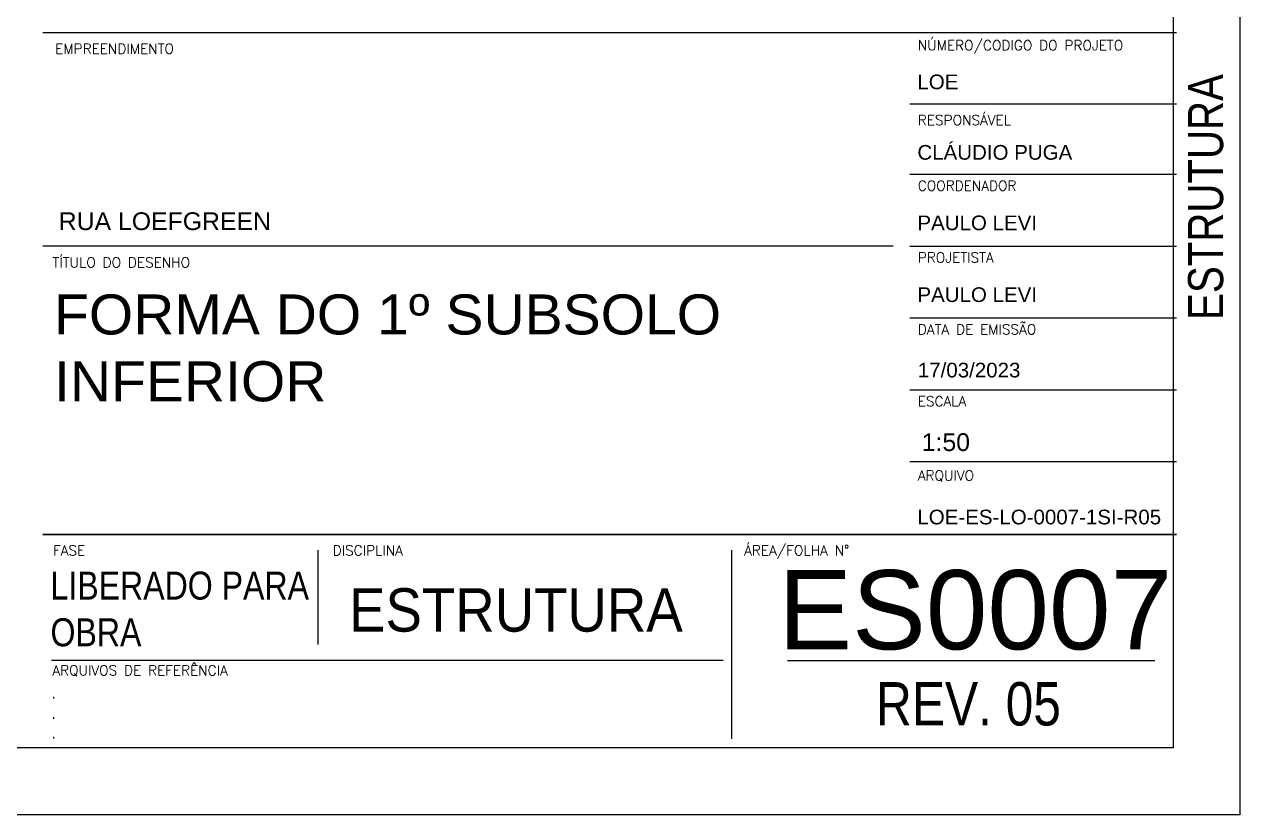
# Model space of a CAD drawing. Header units: millimetres. Extents: x -4245 to 5400, y -2094 to 2406.
# Drawn here: x 4489 to 5400, y -2094 to -1502 of the extents above; entities that cross this region are included whole.
import ezdxf

# ---------------------------------------------------------------- set-up
doc = ezdxf.new("R2010")
doc.units = ezdxf.units.MM
doc.header["$LTSCALE"] = 50
doc.layers.add('CARIMBO', color=7, linetype='Continuous')
doc.layers.add('F-MARGEM', color=1, linetype='Continuous')
doc.styles.add('AR-REF', font='arial.ttf')
doc.styles.add('CONT-TITULO', font='arial.ttf')
doc.styles.add('NFOLHA', font='ARIALN.TTF')
doc.styles.add('STYLE3', font='simplex.shx')
doc.styles.add('TITULO DESENHO', font='arial.ttf', dxfattribs={"width": 1.02})

# ---------------------------------------------------------------- blocks, each defined once
blk = doc.blocks.new('A0-4L_900')
at = {"layer": 'F-MARGEM', "color": 2}
blk.add_lwpolyline([(0, 0), (0, 90), (192.9, 90), (192.9, 0)], close=True, dxfattribs=at)
at = {"layer": 'F-MARGEM', "color": 7}
blk.add_lwpolyline([(2.5, 89), (191.9, 89), (191.9, 1), (2.5, 1)], close=True, dxfattribs=at)

msp = doc.modelspace()

# ---------------------------------------------------------------- linework, layer by layer
at = {"layer": 'CARIMBO', "color": 6}
for p, q in [((5352.767, -1508.299), (4502.767, -1508.299)), ((5140.38, -1668.299), (4502.767, -1668.299)), ((5352.767, -1884.493), (4502.767, -1884.493))]:
    msp.add_line(p, q, dxfattribs=at)
at = {"layer": 'CARIMBO', "color": 1}
for p, q in [((5152.767, -1561.633), (5352.767, -1561.633)), ((5152.767, -1614.483), (5352.767, -1614.483)), ((5152.767, -1668.299), (5352.767, -1668.299)), ((5152.767, -1722.116), (5352.767, -1722.116)), ((5152.767, -1775.932), (5352.767, -1775.932)), ((5152.767, -1829.748), (5352.767, -1829.748)), ((4709.295, -1966.936), (4709.295, -1896.175)), ((5019.526, -2037.697), (5019.526, -1896.175)), ((5012.889, -1978.809), (4509.404, -1978.809)), ((5061.129, -1978.809), (5336.519, -1978.809))]:
    msp.add_line(p, q, dxfattribs=at)
at = {"layer": 'CARIMBO', "color": 94}
msp.add_line((4502.767, -1884.493), (5352.767, -1884.493), dxfattribs=at)

# ---------------------------------------------------------------- block references
at = {"layer": 'F-MARGEM', "linetype": 'Continuous', "xscale": 50, "yscale": 50, "zscale": 50}
msp.add_blockref('A0-4L_900', (-4244.836, -2094.493), dxfattribs=at)

# ---------------------------------------------------------------- texts
at = {"layer": 'CARIMBO', "color": 2, "style": 'STYLE3'}
for s, p in [('NÚMERO/CODIGO DO PROJETO', (5158.858, -1521.497)), ('EMPREENDIMENTO', (4512.112, -1524.09)), ('RESPONSÁVEL', (5158.906, -1577.586)), ('COORDENADOR', (5158.858, -1626.745)), ('TÍTULO DO DESENHO', (4510.069, -1684.274)), ('PROJETISTA', (5158.858, -1680.561)), ('DATA DE EMISSÃO', (5158.906, -1734.438)), ('ESCALA', (5158.858, -1788.381)), ('ARQUIVO', (5158.858, -1843.972)), ('FASE', (4510.493, -1900.167)), ('DISCIPLINA', (4720.122, -1900.167)), ('ÁREA/FOLHA N°', (5028.69, -1900.087)), ('ARQUIVOS DE REFERÊNCIA', (4510.06, -1990.042))]:
    msp.add_text(s, height=7.5, dxfattribs=at).set_placement(p)
at = {"layer": 'CARIMBO', "color": 5, "style": 'NFOLHA'}
msp.add_text('ESTRUTURA', height=26.325, rotation=90, dxfattribs=at).set_placement((5387.763, -1723.585))
at = {"layer": 'CARIMBO', "color": 3, "style": 'AR-REF'}
for s, height, p in [('RUA LOEFGREEN', 13.31, (4514.799, -1656.265)), ('LOE-ES-LO-0007-1SI-R05', 11, (5158.502, -1876.864))]:
    msp.add_text(s, height=height, dxfattribs=at).set_placement(p)
at = {"layer": 'CARIMBO', "color": 5}
for s, height, style, width, p in [('FORMA DO 1º SUBSOLO', 30, 'TITULO DESENHO', 1.02, (4511.242, -1734.512)), ('INFERIOR', 30, 'TITULO DESENHO', 1.02, (4511.242, -1784.635)), ('ESTRUTURA', 32.5, 'NFOLHA', 1.1, (4732.447, -1957.274))]:
    msp.add_text(s, height=height, dxfattribs=dict(at, style=style, width=width)).set_placement(p)
for s, height, style, p in [('ES0007', 59.4, 'CONT-TITULO', (5054.215, -1970.568)), ('REV. 05', 32.5, 'NFOLHA', (5127.516, -2027.636))]:
    msp.add_text(s, height=height, dxfattribs=dict(at, style=style)).set_placement(p)
at = {"layer": 'CARIMBO', "color": 3, "attachment_point": 1, "style": 'AR-REF'}
for s, insert, char_height, width in [('LOE', (5158.533, -1539.661), 11, 676.52863), ('{\\fArial Unicode MS|b0|i0|c0|p34;CLÁUDIO PUGA}', (5158.533, -1592.512), 11, 676.52863), ('{\\fArial Unicode MS|b0|i0|c0|p34;PAULO LEVI}', (5158.533, -1645.362), 11, 676.52863), ('{\\fArial Unicode MS|b0|i0|c0|p34;PAULO LEVI}', (5158.533, -1699.178), 11, 676.52863), ('1:50', (5161.783, -1808.591), 13.31, 818.59964), ('.', (4509.235, -1998.423), 9, 676.52863), ('.', (4509.235, -2013.707), 9, 676.52863), ('.', (4509.235, -2028.528), 9, 676.52863)]:
    msp.add_mtext(s, dxfattribs=dict(at, insert=insert, char_height=char_height, width=width))
at = {"layer": 'CARIMBO', "color": 5, "insert": (4508.597, -1912.261), "char_height": 21, "attachment_point": 1, "style": 'NFOLHA'}
msp.add_mtext_dynamic_manual_height_columns('LIBERADO PARA OBRA', width=200.69773, gutter_width=1, heights=[0], dxfattribs=at)
at = {"layer": 'CARIMBO', "color": 3, "style": 'AR-REF'}
msp.add_attdef('17/03/2023', (5158.858, -1766.721), '', height=11, dxfattribs=at)

doc.saveas('drawing.dxf')
